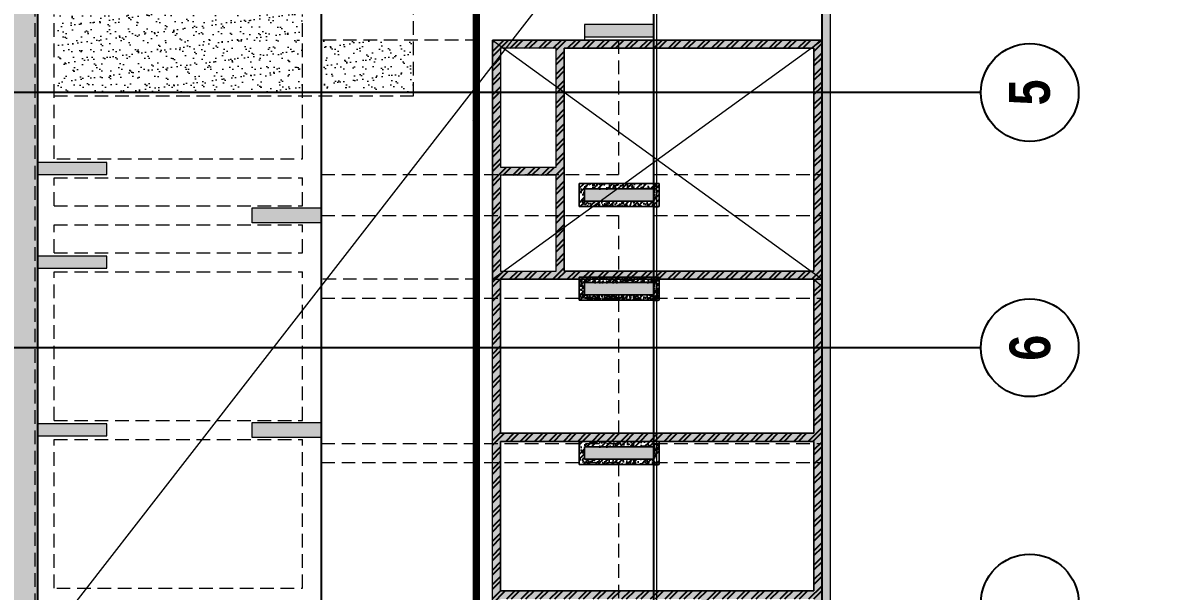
# Model space of a CAD drawing. Header units: millimetres. Extents: x 2356525 to 2927188, y -665534 to -417818.
# Drawn here: x 2480759 to 2522848, y -502794 to -481869 of the extents above; entities that cross this region are included whole.
import ezdxf
from ezdxf.enums import TextEntityAlignment as Align

# ---------------------------------------------------------------- set-up
doc = ezdxf.new("R2010")
doc.units = ezdxf.units.MM
doc.header["$LTSCALE"] = 200
doc.header["$MEASUREMENT"] = 0
for name, pattern in [('CHG_XX_Cot_Ham 2$0$MB_Luoi truc$0$HTT Hidden 21', [3, 2, -1]), ('CHG_XX_Damsan_Ham 2$0$CHG_XX_Damsan_Ham 2$0$HIDDEN', [0.375, 0.25, -0.125]), ('CHG_XX_Luoi truc$0$MB_Luoi truc$0$Center101', [13, 10, -1, 1, -1])]:
    doc.linetypes.add(name, pattern=pattern)
doc.layers.get('0').update_dxf_attribs({"lineweight": 9})
for name, color, linetype, lineweight in [('CHG_XX_Cot_Ham 2$0$COT', 5, 'Continuous', 13), ('CHG_XX_Cot_Ham 2$0$NS-DuongBao', 3, 'Continuous', 18), ('CHG_XX_Cot_Ham 2$0$NS-Hatch', 8, 'Continuous', 25), ('CHG_XX_Cot_Ham 2$0$NS-Pier-H2', 150, 'Continuous', 13), ('CHG_XX_Cot_Ham 2$0$NS-Pier-H2 @ 1', 150, 'Continuous', 13), ('CHG_XX_Cot_Ham 2$0$NS-Pier-H2 @ 150', 150, 'Continuous', 13), ("CHG_XX_Damsan_Ham 2$0$CHG_XX_Damsan_Ham 2$0$'S_General_Hidden_1 Thin", 1, 'CHG_XX_Damsan_Ham 2$0$CHG_XX_Damsan_Ham 2$0$HIDDEN', 18), ('CHG_XX_Damsan_Ham 2$0$CHG_XX_Damsan_Ham 2$0$CHG_XX_Damsan_Ham 2$0$Start lo mo', 3, 'Continuous', 15), ('CHG_XX_Damsan_Ham 2$0$CHG_XX_Damsan_Ham 2$0$CHG_XX_Damsan_Ham 2$0$Start net bao', 3, 'Continuous', 18), ('CHG_XX_Damsan_Ham 2$0$CHG_XX_Damsan_Ham 2$0$DBAO', 3, 'Continuous', 13), ('CHG_XX_Damsan_Ham 2$0$CHG_XX_Damsan_Ham 2$0$DTE-MEP-H-SLAB TEXT', 3, 'Continuous', 0), ('CHG_XX_Damsan_Ham 2$0$CHG_XX_Damsan_Ham 2$0$mach ngung thi cong', 6, 'Continuous', 13), ('CHG_XX_Damsan_Ham 2$0$CHG_XX_Damsan_Ham 2$0$Start hatch', 8, 'Continuous', 25), ('CHG_XX_Damsan_Ham 2$0$CHG_XX_Damsan_Ham 2$0$Start net bao', 3, 'Continuous', 18), ('CHG_XX_Damsan_Ham 2$0$CHG_XX_Damsan_Ham 2$0$Start vach', 6, 'Continuous', 25), ('CHG_XX_Damsan_Ham 2$0$DTE-MEP-H-SLAB TEXT', 3, 'Continuous', 0), ('CHG_XX_Damsan_Ham 2$0$HATCH', 57, 'Continuous', 9), ('CHG_XX_Damsan_Ham 2$0$mach ngung thi cong', 6, 'Continuous', 13), ('CHG_XX_Damsan_Ham 2$0$Start vach', 6, 'Continuous', 25)]:
    doc.layers.add(name, color=color, linetype=linetype, lineweight=lineweight)
for name, color, linetype in [("CHG_XX_Damsan_Ham 2$0$CHG_XX_Damsan_Ham 2$0$'S_General_Hatch_8", 8, 'Continuous'), ('CHG_XX_Damsan_Ham 2$0$DTE-MEP-REVISION-1', 2, 'Continuous'), ('CHG_XX_Luoi truc$0$Grid', 34, 'Continuous'), ('CHG_XX_Luoi truc$0$Grid Line', 251, 'CHG_XX_Luoi truc$0$MB_Luoi truc$0$Center101')]:
    doc.layers.add(name, color=color, linetype=linetype)
doc.styles.add('CHG_XX_Luoi truc$0$MB_Luoi truc$0$Grid A-F$0$VNI-HelveCB', font='')
doc.styles.get('CHG_XX_Luoi truc$0$MB_Luoi truc$0$Grid A-F$0$VNI-HelveCB').set_extended_font_data('VNI-Helve-Condense', bold=True)
pattern_1 = [(45, (273994.73, -8650), (-44.194174, 44.194174), []), (135, (273994.73, -8650), (-44.194174, -44.194174), [])]

# ---------------------------------------------------------------- blocks, each defined once
blk = doc.blocks.new('*U864')
at = {"layer": 'CHG_XX_Cot_Ham 2$0$NS-Pier-H2 @ 1'}
h = blk.add_hatch(color=256, dxfattribs=at)
h.dxf.hatch_style = 1
h.paths.add_polyline_path([(450, 0), (0, 0), (0, -2550), (450, -2550)])
at = {"layer": 'CHG_XX_Cot_Ham 2$0$NS-Pier-H2 @ 150'}
h = blk.add_hatch(color=256, dxfattribs=at)
h.dxf.hatch_style = 1
h.paths.add_polyline_path([(450, 0), (0, 0), (0, -2550), (450, -2550)])
blk = doc.blocks.new('CHG_XX_Cot_Ham 2$0$Block A_C450x2250')
at = {"layer": 'CHG_XX_Cot_Ham 2$0$NS-Pier-H2'}
blk.add_lwpolyline([(450, -2550), (0, -2550), (0, 0), (450, 0)], close=True, dxfattribs=at)
blk.add_blockref('*U864', (0, 0), dxfattribs=at)
blk = doc.blocks.new('*U867')
at = {"layer": 'CHG_XX_Cot_Ham 2$0$NS-Pier-H2 @ 1'}
h = blk.add_hatch(color=256, dxfattribs=at)
h.dxf.hatch_style = 1
h.paths.add_polyline_path([(550, 0), (0, 0), (0, -2550), (550, -2550)])
at = {"layer": 'CHG_XX_Cot_Ham 2$0$NS-Pier-H2 @ 150'}
h = blk.add_hatch(color=256, dxfattribs=at)
h.dxf.hatch_style = 1
h.paths.add_polyline_path([(550, 0), (0, 0), (0, -2550), (550, -2550)])
blk = doc.blocks.new('CHG_XX_Cot_Ham 2$0$550x2550')
at = {"layer": 'CHG_XX_Cot_Ham 2$0$NS-Pier-H2'}
blk.add_lwpolyline([(550, -2550), (0, -2550), (0, 0), (550, 0)], close=True, dxfattribs=at)
blk.add_blockref('*U867', (0, 0), dxfattribs=at)
blk = doc.blocks.new('*U835')
at = {"layer": 'CHG_XX_Luoi truc$0$Grid Line'}
blk.add_line((0, 0), (0, 608), dxfattribs=at)
at = {"layer": 'CHG_XX_Luoi truc$0$Grid', "lineweight": -2, "style": 'CHG_XX_Luoi truc$0$MB_Luoi truc$0$Grid A-F$0$VNI-HelveCB'}
for tag, p in [('GRIDSUB', (0, 617)), ('GRID', (0, -9))]:
    blk.add_attdef(tag, text='', height=5, dxfattribs=at).set_placement(p, align=Align.MIDDLE)
blk = doc.blocks.new('*U837')
at = {"layer": 'CHG_XX_Luoi truc$0$Grid', "lineweight": -2}
blk.add_line((0, -3), (0, 0), dxfattribs=at)
blk.add_circle((0, -9), 6, dxfattribs=at)
at = {"layer": 'CHG_XX_Luoi truc$0$Grid Line'}
blk.add_line((0, 0), (0, 438), dxfattribs=at)
at = {"layer": 'CHG_XX_Luoi truc$0$Grid', "lineweight": -2, "style": 'CHG_XX_Luoi truc$0$MB_Luoi truc$0$Grid A-F$0$VNI-HelveCB'}
for tag, p in [('GRIDSUB', (0, 447)), ('GRID', (0, -9))]:
    blk.add_attdef(tag, text='', height=5, dxfattribs=at).set_placement(p, align=Align.MIDDLE)
blk = doc.blocks.new('CHG_XX_Luoi truc')
at = {"layer": 'CHG_XX_Luoi truc$0$Grid', "xscale": 300, "yscale": 300, "zscale": 300}
for p in [(76850, -12747), (87300, -12747), (99550, -12747)]:
    blk.add_blockref('*U835', p, dxfattribs=at)
at = {"layer": 'CHG_XX_Luoi truc$0$Grid'}
ref = blk.add_blockref('*U837', (110703, 125550), dxfattribs=dict(at, xscale=300.0000000000013, yscale=300.0000000000013, zscale=300.0000000000013, rotation=90))
ref.add_attrib('GRID', '5', dxfattribs={"lineweight": -2, "height": 1500, "rotation": 90, "style": 'CHG_XX_Luoi truc$0$MB_Luoi truc$0$Grid A-F$0$VNI-HelveCB'}).set_placement((113403, 125550), align=Align.MIDDLE)
ref = blk.add_blockref('*U837', (110703, 116150), dxfattribs=dict(at, xscale=300.0000000000013, yscale=300.0000000000013, zscale=300.0000000000013, rotation=90))
ref.add_attrib('GRID', '6', dxfattribs={"lineweight": -2, "height": 1500, "rotation": 90, "style": 'CHG_XX_Luoi truc$0$MB_Luoi truc$0$Grid A-F$0$VNI-HelveCB'}).set_placement((113403, 116150), align=Align.MIDDLE)
at = {"layer": 'CHG_XX_Luoi truc$0$Grid', "xscale": 300.0000000000013, "yscale": 300.0000000000013, "zscale": 300.0000000000013, "rotation": 90}
blk.add_blockref('*U837', (110703, 106750), dxfattribs=at)
blk = doc.blocks.new('CHG_XX_Cot_Ham 2')
at = {"layer": 'CHG_XX_Cot_Ham 2$0$NS-Hatch'}
h = blk.add_hatch(dxfattribs=at)
h.set_pattern_fill('ANSI32', color=256, scale=1000, style=0)
h.paths.add_polyline_path([(93600, 76300), (105750.8, 76300), (105750.8, 127475), (93600, 127475)])
h.paths.add_polyline_path([(93900, 107200), (93900, 112700), (105450.8, 112700), (105450.8, 107200)], flags=16)
h.paths.add_polyline_path([(101300.8, 106900), (101300.8, 99800), (93900, 99800), (93900, 106900)], flags=16)
h.paths.add_polyline_path([(93900, 113000), (93900, 118675), (105450.8, 118675), (105450.8, 113000)], flags=16)
h.paths.add_polyline_path([(101600.8, 106900), (105450.8, 106900), (105450.8, 92450), (93900, 92450), (93900, 99500), (101600.8, 99500)], flags=16)
h.paths.add_polyline_path([(93900, 118975), (93900, 122500), (95950, 122500), (95950, 118975)], flags=16)
h.paths.add_polyline_path([(96250, 118975), (96250, 127175), (105450.8, 127175), (105450.8, 118975)], flags=16)
h.paths.add_polyline_path([(100150.8, 92150), (100150.8, 87350), (93900, 87350), (93900, 92150)], flags=16)
h.paths.add_polyline_path([(93900, 122800), (93900, 127175), (95950, 127175), (95950, 122800)], flags=16)
h.paths.add_polyline_path([(100450.8, 92150), (105450.8, 92150), (105450.8, 81950), (100450.8, 81950)], flags=16)
h.paths.add_polyline_path([(100150.8, 87050), (100150.8, 81950), (93900, 81950), (93900, 87050)], flags=16)
h.paths.add_polyline_path([(105450.8, 81650), (105450.8, 76600), (93900, 76600), (93900, 81650)], flags=16)
h = blk.add_hatch(dxfattribs=at)
h.set_pattern_fill('AR-CONC', color=256, scale=50)
h.set_pattern_definition([(50, (-50, -50), (358.6301, -31.37607), [37.5, -412.5]), (355, (-50, -50), (-69.3757, 376.0961), [30, -330]), (100.45144, (-20.1, -52.6), (289.2544, 344.72), [31.8701, -350.57106]), (46.1842, (-50, 50), (533.6207, -82.7596), [56.25, -618.75]), (96.63564, (-5.53, 43.1), (467.331, 487.0593), [47.8052, -525.8569]), (351.18416, (-50, 50), (467.331, 487.0593), [45, -495]), (21, (0, 25), (298.4535, -201.30945), [37.5, -412.5]), (326, (0, 25), (121.6577, 362.575), [30, -330]), (71.45144, (24.87, 8.22), (420.1112, 161.2656), [31.8701, -350.57106]), (37.5, (-50, -50), (6.07993, 166.44693), [0, -326, 0, -335, 0, -331.25]), (7.5, (-50, -50), (131.53477, 197.20586), [0, -191, 0, -318.5, 0, -126.25]), (327.5, (-161.5, -50), (266.91122, -11.27744), [0, -125, 0, -390, 0, -517.5]), (317.5, (-211.5, -50), (291.5931, 50.0525), [0, -162.5, 0, -259, 0, -367.5])])
h.paths.add_polyline_path([(105750, 127475), (93600, 127475), (93600, 76300), (105750.8, 76300)])
h.paths.add_polyline_path([(93900, 107200), (93900, 112700), (105450.8, 112700), (105450.8, 107200)], flags=16)
h.paths.add_polyline_path([(101300.8, 106900), (101300.8, 99800), (93900, 99800), (93900, 106900)], flags=16)
h.paths.add_polyline_path([(93900, 113000), (93900, 118675), (105450.8, 118675), (105450.8, 113000)], flags=16)
h.paths.add_polyline_path([(101600.8, 106900), (105450.8, 106900), (105450.8, 92450), (93900, 92450), (93900, 99500), (101600.8, 99500)], flags=16)
h.paths.add_polyline_path([(93900, 118975), (93900, 122500), (95950, 122500), (95950, 118975)], flags=16)
h.paths.add_polyline_path([(96250, 118975), (96250, 127175), (105450.8, 127175), (105450.8, 118975)], flags=16)
h.paths.add_polyline_path([(100150.8, 92150), (100150.8, 87350), (93900, 87350), (93900, 92150)], flags=16)
h.paths.add_polyline_path([(93900, 122800), (93900, 127175), (95950, 127175), (95950, 122800)], flags=16)
h.paths.add_polyline_path([(100450.8, 92150), (105450.8, 92150), (105450.8, 81950), (100450.8, 81950)], flags=16)
h.paths.add_polyline_path([(100150.8, 87050), (100150.8, 81950), (93900, 81950), (93900, 87050)], flags=16)
h.paths.add_polyline_path([(105450.8, 81650), (105450.8, 76600), (93900, 76600), (93900, 81650)], flags=16)
h = blk.add_hatch(dxfattribs=at)
h.set_pattern_fill('AR-CONC', color=256, scale=50)
h.set_pattern_definition([(50, (-2213768.6, 588216.82), (358.63009, -31.376067), [37.5, -412.5]), (355, (-2213768.6, 588216.82), (-69.375667, 376.096067), [30, -330]), (100.451444, (-2213738.7, 588214.2), (289.254423, 344.719995), [31.870096, -350.571056]), (46.1842, (-2213768.6, 588316.8), (533.620665, -82.75964), [56.25, -618.75]), (96.635635, (-2213724.1, 588309.9), (467.33097, 487.0593), [47.80517, -525.85688]), (351.184164, (-2213768.6, 588316.8), (467.33097, 487.0593), [45, -495]), (21, (-2213718.6, 588291.82), (298.453526, -201.309445), [37.5, -412.5]), (326, (-2213718.6, 588291.82), (121.657666, 362.57502), [30, -330]), (71.451445, (-2213693.72, 588275.05), (420.11119, 161.265576), [31.870095, -350.571056]), (37.5, (-2213768.59, 588216.82), (6.079928, 166.446927), [0, -326, 0, -335, 0, -331.25]), (7.5, (-2213768.59, 588216.82), (131.534769, 197.205856), [0, -191, 0, -318.5, 0, -126.25]), (327.5, (-2213880.09, 588216.82), (266.911218, -11.277436), [0, -125, 0, -390, 0, -517.5]), (317.5, (-2213930.1, 588216.82), (291.593085, 50.052491), [0, -162.5, 0, -259, 0, -367.5])])
h.paths.add_polyline_path([(96800.8, 121350), (99750.8, 121350), (99750.8, 122200), (96800.8, 122200)])
h.paths.add_polyline_path([(97000.8, 121550), (99550.8, 121550), (99550.8, 122000), (97000.8, 122000)], flags=16)
h = blk.add_hatch(dxfattribs=at)
h.set_pattern_fill('ANSI32,_O', color=256, scale=1000)
h.set_pattern_definition([(45, (-2213768.6, 588216.82), (-265.16504, 265.16504), []), (45, (-2213591.8, 588216.82), (-265.16504, 265.16504), [])])
h.paths.add_polyline_path([(96800.8, 121350), (99750.8, 121350), (99750.8, 122200), (96800.8, 122200)])
h.paths.add_polyline_path([(97000.8, 121550), (99550.8, 121550), (99550.8, 122000), (97000.8, 122000)], flags=16)
h = blk.add_hatch(dxfattribs=at)
h.set_pattern_fill('AR-CONC', color=256, scale=50)
h.set_pattern_definition([(50, (-2213768.6, 584766.82), (358.63009, -31.376067), [37.5, -412.5]), (355, (-2213768.6, 584766.82), (-69.375667, 376.096067), [30, -330]), (100.451444, (-2213738.7, 584764.2), (289.254423, 344.719995), [31.870096, -350.571056]), (46.1842, (-2213768.6, 584866.8), (533.620665, -82.75964), [56.25, -618.75]), (96.635635, (-2213724.1, 584859.9), (467.33097, 487.0593), [47.80517, -525.85688]), (351.184164, (-2213768.6, 584866.8), (467.33097, 487.0593), [45, -495]), (21, (-2213718.6, 584841.82), (298.453526, -201.309445), [37.5, -412.5]), (326, (-2213718.6, 584841.82), (121.657666, 362.57502), [30, -330]), (71.451445, (-2213693.72, 584825.05), (420.11119, 161.265576), [31.870095, -350.571056]), (37.5, (-2213768.59, 584766.82), (6.079928, 166.446927), [0, -326, 0, -335, 0, -331.25]), (7.5, (-2213768.59, 584766.82), (131.534769, 197.205856), [0, -191, 0, -318.5, 0, -126.25]), (327.5, (-2213880.09, 584766.82), (266.911218, -11.277436), [0, -125, 0, -390, 0, -517.5]), (317.5, (-2213930.1, 584766.82), (291.593085, 50.052491), [0, -162.5, 0, -259, 0, -367.5])])
h.paths.add_polyline_path([(96800.8, 117900), (99750.8, 117900), (99750.8, 118750), (96800.8, 118750)])
h.paths.add_polyline_path([(97000.8, 118100), (99550.8, 118100), (99550.8, 118550), (97000.8, 118550)], flags=16)
h = blk.add_hatch(dxfattribs=at)
h.set_pattern_fill('ANSI32', color=256, scale=1000, style=0)
h.paths.add_polyline_path([(99550.8, 118100), (97000.8, 118100), (97000.8, 118550), (99550.8, 118550)], flags=16)
h.paths.add_polyline_path([(99750.8, 117900), (96800.8, 117900), (96800.8, 118750), (99750.8, 118750)])
h = blk.add_hatch(dxfattribs=at)
h.set_pattern_fill('AR-CONC', color=256, scale=50)
h.set_pattern_definition([(50, (-50, -50), (358.6301, -31.37607), [37.5, -412.5]), (355, (-50, -50), (-69.3757, 376.0961), [30, -330]), (100.45144, (-20.1, -52.6), (289.2544, 344.72), [31.8701, -350.57106]), (46.1842, (-50, 50), (533.6207, -82.7596), [56.25, -618.75]), (96.63564, (-5.53, 43.1), (467.331, 487.0593), [47.8052, -525.8569]), (351.18416, (-50, 50), (467.331, 487.0593), [45, -495]), (21, (0, 25), (298.4535, -201.30945), [37.5, -412.5]), (326, (0, 25), (121.6577, 362.575), [30, -330]), (71.45144, (24.87, 8.22), (420.1112, 161.2656), [31.8701, -350.57106]), (37.5, (-50, -50), (6.07993, 166.44693), [0, -326, 0, -335, 0, -331.25]), (7.5, (-50, -50), (131.53477, 197.20586), [0, -191, 0, -318.5, 0, -126.25]), (327.5, (-161.5, -50), (266.91122, -11.27744), [0, -125, 0, -390, 0, -517.5]), (317.5, (-211.5, -50), (291.5931, 50.0525), [0, -162.5, 0, -259, 0, -367.5])])
h.paths.add_polyline_path([(99550.8, 118100), (97000.8, 118100), (97000.8, 118550), (99550.8, 118550)], flags=16)
h.paths.add_polyline_path([(99750.8, 117900), (96800.8, 117900), (96800.8, 118750), (99750.8, 118750)])
h = blk.add_hatch(dxfattribs=at)
h.set_pattern_fill('AR-CONC', color=256, scale=50)
h.set_pattern_definition([(50, (-2213768.6, 578716.82), (358.63009, -31.376067), [37.5, -412.5]), (355, (-2213768.6, 578716.82), (-69.375667, 376.096067), [30, -330]), (100.451444, (-2213738.7, 578714.2), (289.254423, 344.719995), [31.870096, -350.571056]), (46.1842, (-2213768.6, 578816.8), (533.620665, -82.75964), [56.25, -618.75]), (96.635635, (-2213724.1, 578809.9), (467.33097, 487.0593), [47.80517, -525.85688]), (351.184164, (-2213768.6, 578816.8), (467.33097, 487.0593), [45, -495]), (21, (-2213718.6, 578791.82), (298.453526, -201.309445), [37.5, -412.5]), (326, (-2213718.6, 578791.82), (121.657666, 362.57502), [30, -330]), (71.451445, (-2213693.72, 578775.05), (420.11119, 161.265576), [31.870095, -350.571056]), (37.5, (-2213768.59, 578716.82), (6.079928, 166.446927), [0, -326, 0, -335, 0, -331.25]), (7.5, (-2213768.59, 578716.82), (131.534769, 197.205856), [0, -191, 0, -318.5, 0, -126.25]), (327.5, (-2213880.09, 578716.82), (266.911218, -11.277436), [0, -125, 0, -390, 0, -517.5]), (317.5, (-2213930.1, 578716.82), (291.593085, 50.052491), [0, -162.5, 0, -259, 0, -367.5])])
h.paths.add_polyline_path([(96800.8, 111850), (99750.8, 111850), (99750.8, 112700), (96800.8, 112700)])
h.paths.add_polyline_path([(97000.8, 112050), (99550.8, 112050), (99550.8, 112500), (97000.8, 112500)], flags=16)
h = blk.add_hatch(dxfattribs=at)
h.set_pattern_fill('ANSI32', color=256, scale=1000, style=0)
h.paths.add_polyline_path([(99550.8, 112050), (97000.8, 112050), (97000.8, 112500), (99550.8, 112500)], flags=16)
h.paths.add_polyline_path([(99750.8, 111850), (96800.8, 111850), (96800.8, 112700), (99750.8, 112700)])
h = blk.add_hatch(dxfattribs=at)
h.set_pattern_fill('ANSI32', color=256, scale=1000, style=0)
h.set_pattern_definition([(45, (-50, -50), (-265.165, 265.165), []), (45, (126.78, -50), (-265.165, 265.165), [])])
h.paths.add_polyline_path([(99550.8, 112050), (97000.8, 112050), (97000.8, 112500), (99550.8, 112500)], flags=16)
h.paths.add_polyline_path([(99750.8, 111850), (96800.8, 111850), (96800.8, 112700), (99750.8, 112700)])
at = {"layer": 'CHG_XX_Cot_Ham 2$0$NS-Pier-H2'}
h = blk.add_hatch(color=256, dxfattribs=at)
h.dxf.hatch_style = 1
h.paths.add_polyline_path([(99639.2, 163400), (-10900, 163400), (-10900, 85450), (-300, 85450), (-300, 84050), (32350, 84050), (32350, -9000), (103575.5, -9000), (106050, -6022), (106050, 158254.3)])
h.paths.add_polyline_path([(99533.7, 163100), (105750, 158110.4), (105750, 90450), (105650, 90450), (105750, 90450), (105750, 13850), (105750, 13722.3), (105750, -5913.6), (103434.7, -8700), (93599.8, -8700), (93299.8, -8700), (32650, -8700), (32650, 84350), (0, 84350), (0, 85750), (-10600, 85750), (-10600, 163100), (93600, 163100)], flags=16)
at = {"layer": 'CHG_XX_Cot_Ham 2$0$NS-DuongBao'}
for points in [[(93600, 127475), (105750.8, 127475), (105750.8, 76300), (93600, 76300)], [(95950, 127175), (93900, 127175), (93900, 122800), (95950, 122800)], [(105450.8, 127175), (96250, 127175), (96250, 118975), (105450.8, 118975)], [(96250, 127175), (105450.8, 127175), (105450.8, 118975), (96250, 118975)], [(95950, 122500), (93900, 122500), (93900, 118975), (95950, 118975)], [(96800.8, 122200), (99750.8, 122200), (99750.8, 121350), (96800.8, 121350)], [(96800.8, 118750), (99750.8, 118750), (99750.8, 117900), (96800.8, 117900)], [(105450.8, 118675), (93900, 118675), (93900, 113000), (105450.8, 113000)], [(93900, 118675), (96800.8, 118675), (96800.8, 117900), (99750.8, 117900), (99750.8, 118675), (105450.8, 118675), (105450.8, 113000), (93900, 113000)], [(99750.8, 117900), (96800.8, 117900), (96800.8, 118675), (99750.8, 118675)], [(93900, 112700), (96800.8, 112700), (96800.8, 111850), (99750.8, 111850), (99750.8, 112700), (105450.8, 112700), (105450.8, 107200), (93900, 107200)], [(93900, 112700), (93900, 107200), (105450.8, 107200), (105450.8, 112700)], [(96800.8, 112700), (99750.8, 112700), (99750.8, 111850), (96800.8, 111850)]]:
    blk.add_lwpolyline(points, close=True, dxfattribs=at)
at = {"layer": 'CHG_XX_Cot_Ham 2$0$NS-DuongBao', "color": 1}
for points in [[(96800.8, 121350), (99750.8, 121350), (99750.8, 122200), (96800.8, 122200)], [(97000.8, 122000), (99550.8, 122000), (99550.8, 121550), (97000.8, 121550)], [(96800.8, 117900), (99750.8, 117900), (99750.8, 118750), (96800.8, 118750)], [(97000.8, 118550), (99550.8, 118550), (99550.8, 118100), (97000.8, 118100)], [(96800.8, 111850), (99750.8, 111850), (99750.8, 112700), (96800.8, 112700)], [(97000.8, 112500), (99550.8, 112500), (99550.8, 112050), (97000.8, 112050)]]:
    blk.add_lwpolyline(points, close=True, dxfattribs=at)
at = {"layer": 'CHG_XX_Cot_Ham 2$0$NS-Pier-H2'}
for p, q in [((105750, 158110.4), (105750, 90450)), ((106050, 158254.3), (106050, -6022)), ((97000, 127925), (97000, 127475)), ((99550, 127475), (99550, 127925)), ((97000, 127475), (99550, 127475))]:
    blk.add_line(p, q, dxfattribs=at)
at = {"layer": 'CHG_XX_Cot_Ham 2$0$NS-Pier-H2', "linetype": 'CHG_XX_Cot_Ham 2$0$MB_Luoi truc$0$HTT Hidden 21'}
blk.add_lwpolyline([(99639.2, 163400), (106050, 158254.3), (106050, -6022), (103575.5, -9000), (32350, -9000), (32350, 84050), (-300, 84050), (-300, 85450), (-10900, 85450), (-10900, 163400)], close=True, dxfattribs=at)
at = {"layer": 'CHG_XX_Cot_Ham 2$0$NS-Pier-H2'}
for points in [[(96800.8, 122200), (99750.8, 122200), (99750.8, 121350), (96800.8, 121350)], [(97000, 121550), (99550, 121550), (99550, 122000), (97000, 122000)], [(99550.8, 121550), (97000.8, 121550), (97000.8, 122000), (99550.8, 122000)], [(97000, 118100), (99550, 118100), (99550, 118550), (97000, 118550)], [(99550.8, 118100), (97000.8, 118100), (97000.8, 118550), (99550.8, 118550)], [(97000, 112050), (99550, 112050), (99550, 112500), (97000, 112500)], [(99550.8, 112050), (97000.8, 112050), (97000.8, 112500), (99550.8, 112500)]]:
    blk.add_lwpolyline(points, close=True, dxfattribs=at)
at = {"layer": 'CHG_XX_Cot_Ham 2$0$COT', "xscale": -1, "rotation": 90}
for p in [(76850, 122975), (76850, 119525)]:
    blk.add_blockref('CHG_XX_Cot_Ham 2$0$Block A_C450x2250', p, dxfattribs=at)
at = {"layer": 'CHG_XX_Cot_Ham 2$0$NS-Pier-H2'}
blk.add_blockref('CHG_XX_Luoi truc', (0, 0), dxfattribs=at)
at = {"layer": 'CHG_XX_Cot_Ham 2$0$NS-Pier-H2', "xscale": -1, "rotation": 90}
for p in [(97000, 128050), (97000, 122000), (97000, 118550), (76850, 113350), (97000, 112500)]:
    blk.add_blockref('CHG_XX_Cot_Ham 2$0$Block A_C450x2250', p, dxfattribs=at)
at = {"layer": 'CHG_XX_Cot_Ham 2$0$NS-Pier-H2', "rotation": 90}
for p in [(84750, 120750), (84750, 112850)]:
    blk.add_blockref('CHG_XX_Cot_Ham 2$0$550x2550', p, dxfattribs=at)
blk = doc.blocks.new('CHG_XX_Damsan_Ham 2$0$CHG_XX_Damsan_Ham 2$0$sdfsgdh')
at = {"layer": 'CHG_XX_Damsan_Ham 2$0$CHG_XX_Damsan_Ham 2$0$Start hatch', "ltscale": 0.5}
h = blk.add_hatch(dxfattribs=at)
h.set_pattern_fill('ANSI37', color=256, scale=500)
h.set_pattern_definition(pattern_1)
h.paths.add_polyline_path([(103800, -3), (103600, -3), (103600, -403), (102202, -403), (102202, 1800), (102002, 1800), (102002, -603), (103600, -603), (103600, -36361), (103800, -36361)])
h = blk.add_hatch(dxfattribs=at)
h.set_pattern_fill('ANSI37', color=256, scale=500)
h.set_pattern_definition(pattern_1)
h.paths.add_polyline_path([(103800, -36361), (103600, -36361), (103600, -74225), (103800, -74225)])
at = {"layer": 'CHG_XX_Damsan_Ham 2$0$DTE-MEP-H-SLAB TEXT', "color": 2, "ltscale": 0.5, "flags": 128}
blk.add_lwpolyline([(103600, -74225), (103600, -603)], dxfattribs=at)
at = {"layer": 'CHG_XX_Damsan_Ham 2$0$DTE-MEP-REVISION-1', "ltscale": 0.5}
blk.add_line((103800, -3), (103800, -74225), dxfattribs=at)
blk = doc.blocks.new('CHG_XX_Damsan_Ham 2', base_point=(3089256, -609981))
at = {"layer": "CHG_XX_Damsan_Ham 2$0$CHG_XX_Damsan_Ham 2$0$'S_General_Hatch_8"}
h = blk.add_hatch(dxfattribs=at)
h.set_pattern_fill('CROSS', color=256, scale=2000)
edge = h.paths.add_edge_path()
edge.add_line((76750, 42625), (76750, 65250))
edge.add_line((76750, 65250), (76750, 65850))
edge.add_line((76750, 65850), (77900, 65850))
edge.add_line((77900, 65850), (77900, 89350))
edge.add_line((77900, 89350), (76850, 89350))
edge.add_line((76850, 89350), (76850, 90650))
edge.add_line((76850, 90650), (76852, 131950))
edge.add_line((76852, 131950), (51950, 131950))
edge.add_line((51950, 131950), (51950, 130600))
edge.add_line((51950, 130600), (22700, 130600))
edge.add_line((22700, 130600), (22700, 84050))
edge.add_line((22700, 84050), (32350, 84050))
edge.add_line((32350, 84050), (32350, 22700))
edge.add_line((32350, 22700), (76500, 22700))
edge.add_line((76500, 22700), (76500, 23518))
edge.add_line((76500, 23518), (76750, 23518))
edge.add_line((76750, 23518), (76750, 42625))
edge.add_line((76750, 42625), (76750, 43198))
at = {"layer": 'CHG_XX_Damsan_Ham 2$0$HATCH'}
h = blk.add_hatch(dxfattribs=at)
h.set_pattern_fill('AR-SAND', color=256, scale=262.5)
h.paths.add_polyline_path([(86600, 128425), (77550, 128425), (77550, 125550), (86600, 125550)])
h = blk.add_hatch(dxfattribs=at)
h.set_pattern_fill('AR-SAND', color=256, scale=262.5)
h.paths.add_polyline_path([(90700, 127475), (87300, 127475), (87300, 125550), (90700, 125550)])
at = {"layer": "CHG_XX_Damsan_Ham 2$0$CHG_XX_Damsan_Ham 2$0$'S_General_Hidden_1 Thin", "ltscale": 10}
for p, q in [((90700, 125425), (90700, 140025)), ((76750, 89350), (76750, 131950)), ((77450, 123100), (77450, 128425)), ((86600, 123100), (86600, 128425)), ((93100, 127475), (87300, 127475)), ((87300, 122525), (87300, 127475)), ((93100, 127475), (93100, 118675)), ((98250, 127475), (98250, 122525)), ((99550, 127475), (99550, 122525)), ((77450, 125425), (90700, 125425)), ((77550, 123100), (86600, 123100)), ((87300, 122525), (98250, 122525)), ((99550, 122525), (105750, 122525)), ((77450, 121375), (77450, 122400)), ((77450, 122400), (86600, 122400)), ((86600, 121375), (86600, 122400)), ((77450, 121375), (86600, 121375)), ((87300, 118675), (87300, 121025)), ((87300, 121025), (98250, 121025)), ((98250, 121025), (98250, 118675)), ((99550, 121025), (99550, 118675)), ((99550, 121025), (105750, 121025)), ((77450, 119650), (77450, 120675)), ((77450, 120675), (86600, 120675)), ((86600, 119650), (86600, 120675)), ((77450, 119650), (86600, 119650)), ((77450, 113475), (77450, 118950)), ((77450, 118950), (86600, 118950)), ((86600, 113475), (86600, 118950)), ((93100, 118675), (87300, 118675)), ((87300, 112625), (87300, 117975)), ((87300, 117975), (98250, 117975)), ((98250, 117975), (98250, 112625)), ((99550, 117975), (105750, 117975)), ((99550, 117975), (99550, 112625)), ((77450, 113475), (86600, 113475)), ((77450, 107300), (77450, 112775)), ((77450, 112775), (86600, 112775)), ((86600, 107300), (86600, 112775)), ((87300, 112625), (98250, 112625)), ((99550, 112625), (105750, 112625)), ((87300, 106125), (87300, 111925)), ((87300, 111925), (98250, 111925)), ((98250, 111925), (98250, 106125)), ((99550, 111925), (105750, 111925)), ((99550, 111925), (99550, 106125)), ((77550, 107300), (86600, 107300))]:
    blk.add_line(p, q, dxfattribs=at)
at = {"layer": 'CHG_XX_Damsan_Ham 2$0$CHG_XX_Damsan_Ham 2$0$CHG_XX_Damsan_Ham 2$0$Start lo mo'}
for p, q in [((93600, 127475), (93600, 118673)), ((105750, 127475), (93600, 127475)), ((93600, 118673), (105750, 127475)), ((93600, 127475), (105750, 118673)), ((105750, 118673), (105750, 127475)), ((93600, 118673), (105750, 118673))]:
    blk.add_line(p, q, dxfattribs=at)
at = {"layer": 'CHG_XX_Damsan_Ham 2$0$CHG_XX_Damsan_Ham 2$0$CHG_XX_Damsan_Ham 2$0$Start net bao'}
for points in [[(-10900, 163400), (99639, 163400), (106050, 158250), (106050, -6022), (103576, -9000), (32350, -9000), (32350, 84050), (-300, 84050)], [(-10600, 85750), (-10600, 163100), (99534, 163100), (105750, 158106), (105750, 128050)]]:
    blk.add_lwpolyline(points, dxfattribs=at)
at = {"layer": 'CHG_XX_Damsan_Ham 2$0$CHG_XX_Damsan_Ham 2$0$mach ngung thi cong'}
blk.add_lwpolyline([(23700, 90148), (-100, 90150), (-100, 153400), (99650, 153400), (99650, 71950), (75851, 71950), (75851, 88800), (75851, 88800), (75851, 129600), (23700, 129600)], close=True, dxfattribs=at)
at = {"layer": 'CHG_XX_Damsan_Ham 2$0$CHG_XX_Damsan_Ham 2$0$Start net bao'}
for points in [[(-10900, 163400), (99639, 163400), (106050, 158250), (106050, -6022), (103576, -9000), (32350, -9000), (32350, 84050), (-300, 84050)], [(-10600, 85750), (-10600, 163100), (99534, 163100), (105750, 158106), (105750, 128050)]]:
    blk.add_lwpolyline(points, dxfattribs=at)
at = {"layer": 'CHG_XX_Damsan_Ham 2$0$CHG_XX_Damsan_Ham 2$0$Start vach'}
blk.add_lwpolyline([(105750, 12350), (105750, 156610)], dxfattribs=at)
at = {"layer": 'CHG_XX_Damsan_Ham 2$0$HATCH'}
blk.add_line((105451, 118673), (105750, 118409), dxfattribs=at)
at = {"layer": 'CHG_XX_Damsan_Ham 2$0$mach ngung thi cong'}
blk.add_lwpolyline([(23900, 90148), (-100, 90150), (-100, 153400), (99650, 153400), (99650, 71950), (75549, 71950), (75549, 88800), (75549, 88800), (75549, 129500), (23900, 129500)], close=True, dxfattribs=at)
at = {"layer": 'CHG_XX_Damsan_Ham 2$0$Start vach'}
blk.add_lwpolyline([(105750, 12350), (105750, 156610)], dxfattribs=at)
at = {"layer": 'CHG_XX_Damsan_Ham 2$0$CHG_XX_Damsan_Ham 2$0$DBAO'}
blk.add_blockref('CHG_XX_Cot_Ham 2', (0, 0), dxfattribs=at)
at = {"layer": 'CHG_XX_Damsan_Ham 2$0$CHG_XX_Damsan_Ham 2$0$DTE-MEP-H-SLAB TEXT'}
blk.add_blockref('CHG_XX_Damsan_Ham 2$0$CHG_XX_Damsan_Ham 2$0$sdfsgdh', (-10700, 160900), dxfattribs=at)
at = {"layer": 'CHG_XX_Damsan_Ham 2$0$HATCH'}
blk.add_blockref('CHG_XX_Cot_Ham 2', (0, 0), dxfattribs=at)

msp = doc.modelspace()

# ---------------------------------------------------------------- linework, layer by layer
msp.add_lwpolyline([(2549049.1, -417818.1), (2356525, -665534.4)])

# ---------------------------------------------------------------- block references
msp.add_blockref('CHG_XX_Damsan_Ham 2', (5493713.9, -1219962))

doc.saveas('drawing.dxf')
